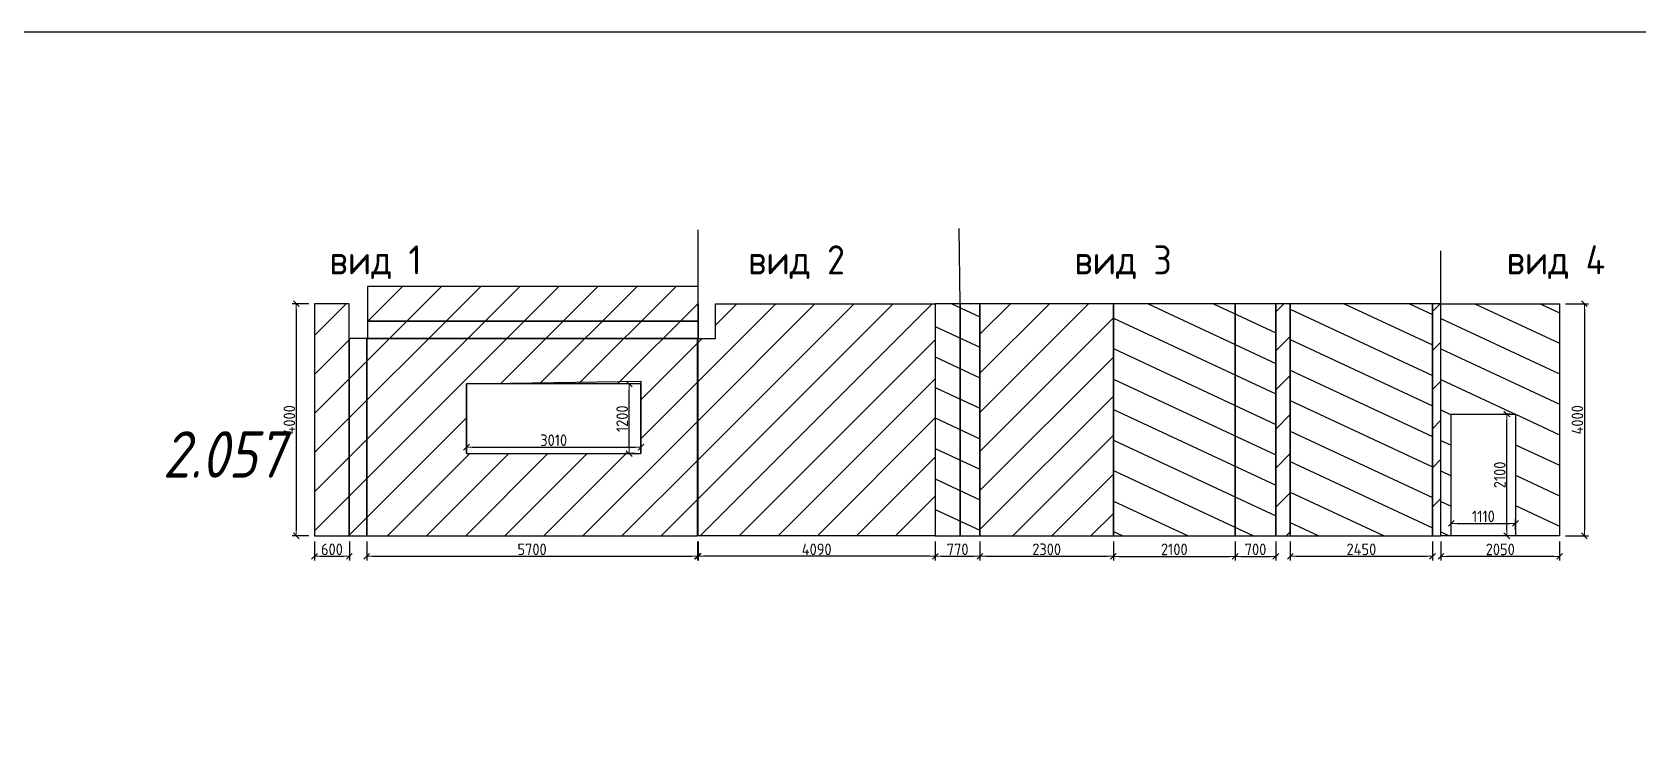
# Model space of a CAD drawing. Header units: millimetres. Extents: x -213536 to 1564669, y -45299 to 942238.
# Drawn here: x -87628 to -59949, y 160428 to 172746 of the extents above; entities that cross this region are included whole.
import ezdxf

# ---------------------------------------------------------------- set-up
doc = ezdxf.new("R2010")
doc.units = ezdxf.units.MM
doc.layers.add('1) мет уголки', color=6, linetype='Continuous')
doc.layers.add('1) серпянка', color=2, linetype='Continuous')
for name, color, linetype, lineweight in [('Марки помещений', 7, 'Continuous', 9), ('Основные линии', 7, 'Continuous', 30), ('Размеры', 7, 'Continuous', 15)]:
    doc.layers.add(name, color=color, linetype=linetype, lineweight=lineweight)
doc.styles.add('ISOCPEUR_I_2', font='isocpeui.ttf', dxfattribs={"width": 0.85, "height": 2.3})
doc.styles.add('СПДС', font='isocpeur.ttf', dxfattribs={"width": 0.9})
doc.dimstyles.new('Размера А3', dxfattribs={"dimtxt": 200, "dimasz": 100, "dimexe": 70, "dimexo": 100, "dimgap": 20, "dimtad": 1, "dimdec": 0, "dimrnd": 10, "dimzin": 0, "dimdsep": 46, "dimtxsty": 'СПДС', "dimblk": 'ARROWHEAD_6', "dimcen": 1, "dimclrd": 256, "dimclre": 256, "dimclrt": 256, "dimazin": 0, "dimtfac": 1, "dimtdec": 0, "dimtmove": 2, "dimatfit": 3, "dimfxl": 1, "dimtolj": 1, "dimtzin": 0, "dimarcsym": 0})

# ---------------------------------------------------------------- blocks, each defined once
blk = doc.blocks.new('ARROWHEAD_6')
at = {"color": 0, "linetype": 'Continuous'}
for p, q in [((0, 0), (-1, 0)), ((-0.5, -0.5), (0.5, 0.5))]:
    blk.add_line(p, q, dxfattribs=at)
blk = doc.blocks.new('*D872')
at = {"layer": 'Defpoints', "color": 0, "lineweight": 50, "transparency": 16777216}
for p in [(-82760, 168065), (-83074, 164065), (-82760, 164065)]:
    blk.add_point(p, dxfattribs=at)
at = {"layer": 'Размеры', "lineweight": -2, "transparency": 16777216}
for p, q in [((-82860, 168065), (-83144, 168065)), ((-83074, 167965), (-83074, 164165)), ((-82860, 164065), (-83144, 164065))]:
    blk.add_line(p, q, dxfattribs=at)
at = {"layer": 'Размеры', "lineweight": -2, "transparency": 16777216, "xscale": 100, "yscale": 100, "zscale": 100}
for p, rotation in [((-83074, 168065), 90), ((-83074, 164065), 270)]:
    blk.add_blockref('ARROWHEAD_6', p, dxfattribs=dict(at, rotation=rotation))
at = {"layer": 'Размеры', "lineweight": 25, "transparency": 16777216, "insert": (-83194, 166065), "char_height": 200, "attachment_point": 5, "rotation": 90, "style": 'СПДС'}
blk.add_mtext('\\A1;4000', dxfattribs=at)
blk = doc.blocks.new('*D873')
at = {"layer": 'Defpoints', "color": 0, "lineweight": 50, "transparency": 16777216}
for p in [(-82760, 164065), (-82160, 164065), (-82160, 163713)]:
    blk.add_point(p, dxfattribs=at)
at = {"layer": 'Размеры', "lineweight": -2, "transparency": 16777216}
for p, q in [((-82760, 163965), (-82760, 163643)), ((-82160, 163965), (-82160, 163643)), ((-82660, 163713), (-82260, 163713))]:
    blk.add_line(p, q, dxfattribs=at)
at = {"layer": 'Размеры', "lineweight": -2, "transparency": 16777216, "xscale": 100, "yscale": 100, "zscale": 100, "rotation": 180}
blk.add_blockref('ARROWHEAD_6', (-82760, 163713), dxfattribs=at)
at = {"layer": 'Размеры', "lineweight": -2, "transparency": 16777216, "xscale": 100, "yscale": 100, "zscale": 100}
blk.add_blockref('ARROWHEAD_6', (-82160, 163713), dxfattribs=at)
at = {"layer": 'Размеры', "lineweight": 25, "transparency": 16777216, "insert": (-82460, 163833), "char_height": 200, "attachment_point": 5, "style": 'СПДС'}
blk.add_mtext('\\A1;600', dxfattribs=at)
blk = doc.blocks.new('*D874')
at = {"layer": 'Defpoints', "color": 0, "lineweight": 50, "transparency": 16777216}
for p in [(-81860, 164065), (-76160, 164065), (-76160, 163713)]:
    blk.add_point(p, dxfattribs=at)
at = {"layer": 'Размеры', "lineweight": -2, "transparency": 16777216}
for p, q in [((-81860, 163965), (-81860, 163643)), ((-76160, 163965), (-76160, 163643)), ((-81760, 163713), (-76260, 163713))]:
    blk.add_line(p, q, dxfattribs=at)
at = {"layer": 'Размеры', "lineweight": -2, "transparency": 16777216, "xscale": 100, "yscale": 100, "zscale": 100, "rotation": 180}
blk.add_blockref('ARROWHEAD_6', (-81860, 163713), dxfattribs=at)
at = {"layer": 'Размеры', "lineweight": -2, "transparency": 16777216, "xscale": 100, "yscale": 100, "zscale": 100}
blk.add_blockref('ARROWHEAD_6', (-76160, 163713), dxfattribs=at)
at = {"layer": 'Размеры', "lineweight": 25, "transparency": 16777216, "insert": (-79010, 163833), "char_height": 200, "attachment_point": 5, "style": 'СПДС'}
blk.add_mtext('\\A1;5700', dxfattribs=at)
blk = doc.blocks.new('*D875')
at = {"layer": 'Defpoints', "color": 0, "lineweight": 50, "transparency": 16777216}
for p in [(-76148, 164065), (-72060, 164065), (-76148, 163713)]:
    blk.add_point(p, dxfattribs=at)
at = {"layer": 'Размеры', "lineweight": -2, "transparency": 16777216}
for p, q in [((-76148, 163965), (-76148, 163643)), ((-72060, 163965), (-72060, 163643)), ((-72160, 163713), (-76048, 163713))]:
    blk.add_line(p, q, dxfattribs=at)
at = {"layer": 'Размеры', "lineweight": -2, "transparency": 16777216, "xscale": 100, "yscale": 100, "zscale": 100, "rotation": 180}
blk.add_blockref('ARROWHEAD_6', (-76148, 163713), dxfattribs=at)
at = {"layer": 'Размеры', "lineweight": -2, "transparency": 16777216, "xscale": 100, "yscale": 100, "zscale": 100}
blk.add_blockref('ARROWHEAD_6', (-72060, 163713), dxfattribs=at)
at = {"layer": 'Размеры', "lineweight": 25, "transparency": 16777216, "insert": (-74104, 163833), "char_height": 200, "attachment_point": 5, "style": 'СПДС'}
blk.add_mtext('\\A1;4090', dxfattribs=at)
blk = doc.blocks.new('*D876')
at = {"layer": 'Defpoints', "color": 0, "lineweight": 50, "transparency": 16777216}
for p in [(-72060, 164065), (-71290, 164065), (-71290, 163713)]:
    blk.add_point(p, dxfattribs=at)
at = {"layer": 'Размеры', "lineweight": -2, "transparency": 16777216}
for p, q in [((-72060, 163965), (-72060, 163643)), ((-71290, 163965), (-71290, 163643)), ((-71960, 163713), (-71390, 163713))]:
    blk.add_line(p, q, dxfattribs=at)
at = {"layer": 'Размеры', "lineweight": -2, "transparency": 16777216, "xscale": 100, "yscale": 100, "zscale": 100, "rotation": 180}
blk.add_blockref('ARROWHEAD_6', (-72060, 163713), dxfattribs=at)
at = {"layer": 'Размеры', "lineweight": -2, "transparency": 16777216, "xscale": 100, "yscale": 100, "zscale": 100}
blk.add_blockref('ARROWHEAD_6', (-71290, 163713), dxfattribs=at)
at = {"layer": 'Размеры', "lineweight": 25, "transparency": 16777216, "insert": (-71675, 163833), "char_height": 200, "attachment_point": 5, "style": 'СПДС'}
blk.add_mtext('\\A1;770', dxfattribs=at)
blk = doc.blocks.new('*D877')
at = {"layer": 'Defpoints', "color": 0, "lineweight": 50, "transparency": 16777216}
for p in [(-71290, 164065), (-68990, 164065), (-68990, 163713)]:
    blk.add_point(p, dxfattribs=at)
at = {"layer": 'Размеры', "lineweight": -2, "transparency": 16777216}
for p, q in [((-71290, 163965), (-71290, 163643)), ((-68990, 163965), (-68990, 163643)), ((-71190, 163713), (-69090, 163713))]:
    blk.add_line(p, q, dxfattribs=at)
at = {"layer": 'Размеры', "lineweight": -2, "transparency": 16777216, "xscale": 100, "yscale": 100, "zscale": 100, "rotation": 180}
blk.add_blockref('ARROWHEAD_6', (-71290, 163713), dxfattribs=at)
at = {"layer": 'Размеры', "lineweight": -2, "transparency": 16777216, "xscale": 100, "yscale": 100, "zscale": 100}
blk.add_blockref('ARROWHEAD_6', (-68990, 163713), dxfattribs=at)
at = {"layer": 'Размеры', "lineweight": 25, "transparency": 16777216, "insert": (-70140, 163833), "char_height": 200, "attachment_point": 5, "style": 'СПДС'}
blk.add_mtext('\\A1;2300', dxfattribs=at)
blk = doc.blocks.new('*D878')
at = {"layer": 'Defpoints', "color": 0, "lineweight": 50, "transparency": 16777216}
for p in [(-68990, 164065), (-66890, 164065), (-66890, 163712)]:
    blk.add_point(p, dxfattribs=at)
at = {"layer": 'Размеры', "lineweight": -2, "transparency": 16777216}
for p, q in [((-68990, 163965), (-68990, 163642)), ((-66890, 163965), (-66890, 163642)), ((-68890, 163712), (-66990, 163712))]:
    blk.add_line(p, q, dxfattribs=at)
at = {"layer": 'Размеры', "lineweight": -2, "transparency": 16777216, "xscale": 100, "yscale": 100, "zscale": 100, "rotation": 180}
blk.add_blockref('ARROWHEAD_6', (-68990, 163712), dxfattribs=at)
at = {"layer": 'Размеры', "lineweight": -2, "transparency": 16777216, "xscale": 100, "yscale": 100, "zscale": 100}
blk.add_blockref('ARROWHEAD_6', (-66890, 163712), dxfattribs=at)
at = {"layer": 'Размеры', "lineweight": 25, "transparency": 16777216, "insert": (-67940, 163832), "char_height": 200, "attachment_point": 5, "style": 'СПДС'}
blk.add_mtext('\\A1;2100', dxfattribs=at)
blk = doc.blocks.new('*D879')
at = {"layer": 'Defpoints', "color": 0, "lineweight": 50, "transparency": 16777216}
for p in [(-66890, 164065), (-66190, 164065), (-66190, 163712)]:
    blk.add_point(p, dxfattribs=at)
at = {"layer": 'Размеры', "lineweight": -2, "transparency": 16777216}
for p, q in [((-66890, 163965), (-66890, 163642)), ((-66190, 163965), (-66190, 163642)), ((-66790, 163712), (-66290, 163712))]:
    blk.add_line(p, q, dxfattribs=at)
at = {"layer": 'Размеры', "lineweight": -2, "transparency": 16777216, "xscale": 100, "yscale": 100, "zscale": 100, "rotation": 180}
blk.add_blockref('ARROWHEAD_6', (-66890, 163712), dxfattribs=at)
at = {"layer": 'Размеры', "lineweight": -2, "transparency": 16777216, "xscale": 100, "yscale": 100, "zscale": 100}
blk.add_blockref('ARROWHEAD_6', (-66190, 163712), dxfattribs=at)
at = {"layer": 'Размеры', "lineweight": 25, "transparency": 16777216, "insert": (-66540, 163832), "char_height": 200, "attachment_point": 5, "style": 'СПДС'}
blk.add_mtext('\\A1;700', dxfattribs=at)
blk = doc.blocks.new('*D880')
at = {"layer": 'Defpoints', "color": 0, "lineweight": 50, "transparency": 16777216}
for p in [(-65940, 164065), (-63490, 164065), (-63490, 163713)]:
    blk.add_point(p, dxfattribs=at)
at = {"layer": 'Размеры', "lineweight": -2, "transparency": 16777216}
for p, q in [((-65940, 163965), (-65940, 163643)), ((-63490, 163965), (-63490, 163643)), ((-65840, 163713), (-63590, 163713))]:
    blk.add_line(p, q, dxfattribs=at)
at = {"layer": 'Размеры', "lineweight": -2, "transparency": 16777216, "xscale": 100, "yscale": 100, "zscale": 100, "rotation": 180}
blk.add_blockref('ARROWHEAD_6', (-65940, 163713), dxfattribs=at)
at = {"layer": 'Размеры', "lineweight": -2, "transparency": 16777216, "xscale": 100, "yscale": 100, "zscale": 100}
blk.add_blockref('ARROWHEAD_6', (-63490, 163713), dxfattribs=at)
at = {"layer": 'Размеры', "lineweight": 25, "transparency": 16777216, "insert": (-64715, 163833), "char_height": 200, "attachment_point": 5, "style": 'СПДС'}
blk.add_mtext('\\A1;2450', dxfattribs=at)
blk = doc.blocks.new('*D881')
at = {"layer": 'Defpoints', "color": 0, "lineweight": 50, "transparency": 16777216}
for p in [(-63344, 164065), (-61298, 164065), (-63344, 163712)]:
    blk.add_point(p, dxfattribs=at)
at = {"layer": 'Размеры', "lineweight": -2, "transparency": 16777216}
for p, q in [((-63344, 163965), (-63344, 163642)), ((-61298, 163965), (-61298, 163642)), ((-61398, 163712), (-63244, 163712))]:
    blk.add_line(p, q, dxfattribs=at)
at = {"layer": 'Размеры', "lineweight": -2, "transparency": 16777216, "xscale": 100, "yscale": 100, "zscale": 100, "rotation": 180}
blk.add_blockref('ARROWHEAD_6', (-63344, 163712), dxfattribs=at)
at = {"layer": 'Размеры', "lineweight": -2, "transparency": 16777216, "xscale": 100, "yscale": 100, "zscale": 100}
blk.add_blockref('ARROWHEAD_6', (-61298, 163712), dxfattribs=at)
at = {"layer": 'Размеры', "lineweight": 25, "transparency": 16777216, "insert": (-62321, 163832), "char_height": 200, "attachment_point": 5, "style": 'СПДС'}
blk.add_mtext('\\A1;2050', dxfattribs=at)
blk = doc.blocks.new('*D882')
at = {"layer": 'Defpoints', "color": 0, "lineweight": 50, "transparency": 16777216}
for p in [(-62058, 164280), (-63166, 164065), (-62058, 164065)]:
    blk.add_point(p, dxfattribs=at)
at = {"layer": 'Размеры', "lineweight": -2, "transparency": 16777216}
for p, q in [((-63166, 164165), (-63166, 164350)), ((-63066, 164280), (-62158, 164280)), ((-62058, 164165), (-62058, 164350))]:
    blk.add_line(p, q, dxfattribs=at)
at = {"layer": 'Размеры', "lineweight": -2, "transparency": 16777216, "xscale": 100, "yscale": 100, "zscale": 100, "rotation": 180}
blk.add_blockref('ARROWHEAD_6', (-63166, 164280), dxfattribs=at)
at = {"layer": 'Размеры', "lineweight": -2, "transparency": 16777216, "xscale": 100, "yscale": 100, "zscale": 100}
blk.add_blockref('ARROWHEAD_6', (-62058, 164280), dxfattribs=at)
at = {"layer": 'Размеры', "lineweight": 25, "transparency": 16777216, "insert": (-62612, 164400), "char_height": 200, "attachment_point": 5, "style": 'СПДС'}
blk.add_mtext('\\A1;1110', dxfattribs=at)
blk = doc.blocks.new('*D883')
at = {"layer": 'Defpoints', "color": 0, "lineweight": 50, "transparency": 16777216}
for p in [(-62209, 166165), (-62058, 166165), (-62058, 164065)]:
    blk.add_point(p, dxfattribs=at)
at = {"layer": 'Размеры', "lineweight": -2, "transparency": 16777216}
for p, q in [((-62158, 166165), (-62279, 166165)), ((-62209, 164165), (-62209, 166065)), ((-62158, 164065), (-62279, 164065))]:
    blk.add_line(p, q, dxfattribs=at)
at = {"layer": 'Размеры', "lineweight": -2, "transparency": 16777216, "xscale": 100, "yscale": 100, "zscale": 100}
for p, rotation in [((-62209, 166165), 90), ((-62209, 164065), 270)]:
    blk.add_blockref('ARROWHEAD_6', p, dxfattribs=dict(at, rotation=rotation))
at = {"layer": 'Размеры', "lineweight": 25, "transparency": 16777216, "insert": (-62329, 165115), "char_height": 200, "attachment_point": 5, "rotation": 90, "style": 'СПДС'}
blk.add_mtext('\\A1;2100', dxfattribs=at)
blk = doc.blocks.new('*D884')
at = {"layer": 'Defpoints', "color": 0, "lineweight": 50, "transparency": 16777216}
for p in [(-61298, 168065), (-61298, 164065), (-60872, 164065)]:
    blk.add_point(p, dxfattribs=at)
at = {"layer": 'Размеры', "lineweight": -2, "transparency": 16777216}
for p, q in [((-61198, 168065), (-60802, 168065)), ((-60872, 167965), (-60872, 164165)), ((-61198, 164065), (-60802, 164065))]:
    blk.add_line(p, q, dxfattribs=at)
at = {"layer": 'Размеры', "lineweight": -2, "transparency": 16777216, "xscale": 100, "yscale": 100, "zscale": 100}
for p, rotation in [((-60872, 168065), 90), ((-60872, 164065), 270)]:
    blk.add_blockref('ARROWHEAD_6', p, dxfattribs=dict(at, rotation=rotation))
at = {"layer": 'Размеры', "lineweight": 25, "transparency": 16777216, "insert": (-60992, 166065), "char_height": 200, "attachment_point": 5, "rotation": 90, "style": 'СПДС'}
blk.add_mtext('\\A1;4000', dxfattribs=at)
blk = doc.blocks.new('*D900')
at = {"layer": 'Defpoints', "color": 0, "lineweight": 50, "transparency": 16777216}
for p in [(-77134, 165593), (-80140, 165483), (-77134, 165483)]:
    blk.add_point(p, dxfattribs=at)
at = {"layer": 'Размеры', "lineweight": -2, "transparency": 16777216}
for p, q in [((-80140, 165583), (-80140, 165663)), ((-80040, 165593), (-77234, 165593)), ((-77134, 165583), (-77134, 165663))]:
    blk.add_line(p, q, dxfattribs=at)
at = {"layer": 'Размеры', "lineweight": -2, "transparency": 16777216, "xscale": 100, "yscale": 100, "zscale": 100, "rotation": 180}
blk.add_blockref('ARROWHEAD_6', (-80140, 165593), dxfattribs=at)
at = {"layer": 'Размеры', "lineweight": -2, "transparency": 16777216, "xscale": 100, "yscale": 100, "zscale": 100}
blk.add_blockref('ARROWHEAD_6', (-77134, 165593), dxfattribs=at)
at = {"layer": 'Размеры', "lineweight": 25, "transparency": 16777216, "insert": (-78637, 165713), "char_height": 200, "attachment_point": 5, "style": 'СПДС'}
blk.add_mtext('\\A1;3010', dxfattribs=at)
blk = doc.blocks.new('*D901')
at = {"layer": 'Defpoints', "color": 0, "lineweight": 50, "transparency": 16777216}
for p in [(-77337, 166683), (-77134, 166683), (-77134, 165483)]:
    blk.add_point(p, dxfattribs=at)
at = {"layer": 'Размеры', "lineweight": -2, "transparency": 16777216}
for p, q in [((-77234, 166683), (-77407, 166683)), ((-77337, 165583), (-77337, 166583)), ((-77234, 165483), (-77407, 165483))]:
    blk.add_line(p, q, dxfattribs=at)
at = {"layer": 'Размеры', "lineweight": -2, "transparency": 16777216, "xscale": 100, "yscale": 100, "zscale": 100}
for p, rotation in [((-77337, 166683), 90), ((-77337, 165483), 270)]:
    blk.add_blockref('ARROWHEAD_6', p, dxfattribs=dict(at, rotation=rotation))
at = {"layer": 'Размеры', "lineweight": 25, "transparency": 16777216, "insert": (-77457, 166083), "char_height": 200, "attachment_point": 5, "rotation": 90, "style": 'СПДС'}
blk.add_mtext('\\A1;1200', dxfattribs=at)

msp = doc.modelspace()

# ---------------------------------------------------------------- hatches: boundary and pattern name
at = {"lineweight": 30}
h = msp.add_hatch(dxfattribs=at)
h.set_pattern_fill('ANSI31', color=2, scale=150)
h.set_pattern_definition([(45, (-169673.83, 28745.9), (-336.7596, 336.7596), [])])
h.paths.add_polyline_path([(-82160.3, 167464.7), (-82160.3, 168064.7), (-82760.3, 168064.7), (-82760.3, 164064.7), (-82160.3, 164064.7)])
h.paths.add_polyline_path([(-81860.3, 167464.7), (-82160.3, 167464.7), (-82160.3, 164064.7), (-81860.3, 164064.7)])
h.paths.add_polyline_path([(-76160.3, 167464.7), (-81860.3, 167464.7), (-81860.3, 164064.7), (-76160.3, 164064.7)])
h.paths.add_polyline_path([(-80140.1, 166683.4), (-77134.1, 166683.4), (-77134.1, 165483.4), (-80140.1, 165483.4)], flags=16)
h.paths.add_polyline_path([(-76148.3, 167764.7), (-81848.3, 167764.7), (-81848.3, 167464.7), (-76148.3, 167464.7)])
h.paths.add_polyline_path([(-76148.3, 168364.7), (-81848.3, 168364.7), (-81848.3, 167764.7), (-76148.3, 167764.7)])
h.paths.add_polyline_path([(-72060.3, 168064.7), (-75848.3, 168064.7), (-75848.3, 167464.7), (-76148.3, 167464.7), (-76148.3, 164064.7), (-72060.3, 164064.7)])
h.paths.add_polyline_path([(-68990.3, 168064.7), (-71290.3, 168064.7), (-71290.3, 164064.7), (-68990.3, 164064.7)])
h.paths.add_polyline_path([(-65940.3, 168064.7), (-66190.3, 168064.7), (-66190.3, 164064.7), (-65940.3, 164064.7)])
h.paths.add_polyline_path([(-63344.2, 168064.7), (-63490.3, 168064.7), (-63490.3, 164064.7), (-63344.2, 164064.7)])
h = msp.add_hatch(dxfattribs=at)
h.set_pattern_fill('ANSI31', color=4, scale=150, angle=110)
h.set_pattern_definition([(155, (-169673.83, 28745.9), (-201.272, -431.6291), [])])
h.paths.add_polyline_path([(-71630.3, 168064.7), (-72060.3, 168064.7), (-72060.3, 164064.7), (-71630.3, 164064.7)])
h.paths.add_polyline_path([(-71290.3, 168064.7), (-71630.3, 168064.7), (-71630.3, 164064.7), (-71290.3, 164064.7)])
h.paths.add_polyline_path([(-66890.3, 168064.7), (-68990.3, 168064.7), (-68990.3, 164064.7), (-66890.3, 164064.7)])
h.paths.add_polyline_path([(-66190.3, 168064.7), (-66890.3, 168064.7), (-66890.3, 164064.7), (-66190.3, 164064.7)])
h.paths.add_polyline_path([(-63490.3, 168064.7), (-65940.3, 168064.7), (-65940.3, 164064.7), (-63490.3, 164064.7)])
h.paths.add_polyline_path([(-61297.7, 168064.7), (-63344.2, 168064.7), (-63344.2, 164064.7), (-63165.5, 164064.7), (-63165.5, 166164.7), (-62057.9, 166164.7), (-62057.9, 164064.7), (-61297.7, 164064.7)])

# ---------------------------------------------------------------- linework, layer by layer
at = {"color": 2, "lineweight": 30}
for points in [[(-94560.2, 70500.8), (29417.9, 70500.8), (29417.9, 172746.2), (-94560.2, 172746.2)], [(-81848.3, 167764.7), (-76148.3, 167764.7), (-76148.3, 168364.7), (-81848.3, 168364.7)], [(-82760.3, 164064.7), (-82160.3, 164064.7), (-82160.3, 168064.7), (-82760.3, 168064.7)], [(-71290.3, 164064.7), (-68990.3, 164064.7), (-68990.3, 168064.7), (-71290.3, 168064.7)], [(-66190.3, 164064.7), (-65940.3, 164064.7), (-65940.3, 168064.7), (-66190.3, 168064.7)], [(-63490.3, 164064.7), (-63344.2, 164064.7), (-63344.2, 168064.7), (-63490.3, 168064.7)], [(-81848.3, 167464.7), (-76148.3, 167464.7), (-76148.3, 167764.7), (-81848.3, 167764.7)], [(-82160.3, 164064.7), (-81860.3, 164064.7), (-81860.3, 167464.7), (-82160.3, 167464.7)], [(-81860.3, 164064.7), (-76160.3, 164064.7), (-76160.3, 167464.7), (-81860.3, 167464.7)], [(-80140.1, 165483.4), (-77134.1, 165483.4), (-77134.1, 166683.4), (-80140.1, 166683.4)]]:
    msp.add_lwpolyline(points, close=True, dxfattribs=at)
at = {"color": 4, "lineweight": 30}
for points in [[(-76148.3, 168364.7), (-76148.3, 169337.7)], [(-71630.3, 168064.7), (-71647.1, 169360.8)], [(-63344.2, 168064.7), (-63344.2, 168978.5)]]:
    msp.add_lwpolyline(points, dxfattribs=at)
at = {"color": 2, "lineweight": 30}
for points in [[(-75848.3, 168064.7), (-72060.3, 168064.7), (-72060.3, 164064.7), (-76148.3, 164064.7), (-76148.3, 168064.7)], [(-76148.3, 168064.7), (-76148.3, 167464.7), (-75848.3, 167464.7), (-75848.3, 168064.7)]]:
    msp.add_lwpolyline(points, dxfattribs=at)
at = {"color": 4, "lineweight": 30}
for points in [[(-72060.3, 164064.7), (-71630.3, 164064.7), (-71630.3, 168064.7), (-72060.3, 168064.7)], [(-71630.3, 164064.7), (-71290.3, 164064.7), (-71290.3, 168064.7), (-71630.3, 168064.7)], [(-68990.3, 164064.7), (-66890.3, 164064.7), (-66890.3, 168064.7), (-68990.3, 168064.7)], [(-66890.3, 164064.7), (-66190.3, 164064.7), (-66190.3, 168064.7), (-66890.3, 168064.7)], [(-65940.3, 164064.7), (-63490.3, 164064.7), (-63490.3, 168064.7), (-65940.3, 168064.7)], [(-61297.7, 168064.7), (-61297.7, 164064.7), (-63344.2, 164064.7), (-63344.2, 168064.7)], [(-63165.5, 164064.7), (-63165.5, 166164.7), (-62057.9, 166164.7), (-62057.9, 164064.7)]]:
    msp.add_lwpolyline(points, close=True, dxfattribs=at)
at = {"layer": '1) мет уголки', "lineweight": 30}
for points in [[(-71630.3, 168064.7), (-71630.3, 164064.7)], [(-66890.3, 168064.7), (-66890.3, 164064.7)], [(-81848.3, 167764.7), (-76148.3, 167764.7)], [(-82160.3, 167464.7), (-82160.3, 164064.7)]]:
    msp.add_lwpolyline(points, dxfattribs=at)
at = {"layer": '1) серпянка', "lineweight": 30}
for points in [[(-80140.1, 165483.4), (-80140.1, 166683.4), (-77134.1, 166733.4), (-77134.1, 165483.4)], [(-63165.5, 164064.7), (-63165.5, 166164.7), (-62057.9, 166164.7), (-62057.9, 164064.7)]]:
    msp.add_lwpolyline(points, dxfattribs=at)

# ---------------------------------------------------------------- texts
at = {"layer": 'Марки помещений', "insert": (-85376.3, 165868.4), "char_height": 800, "width": 3211.772, "attachment_point": 1, "style": 'ISOCPEUR_I_2'}
msp.add_mtext('2.057', dxfattribs=at)
at = {"layer": 'Основные линии', "char_height": 500, "attachment_point": 1, "style": 'СПДС'}
for s, insert in [('вид 1', (-82503, 169071.3)), ('вид 2', (-75288, 169071.3)), ('вид 3', (-69663, 169071.3)), ('вид 4', (-62213, 169071.3))]:
    msp.add_mtext_dynamic_manual_height_columns(s, width=3371.815, gutter_width=1678.4, heights=[0], dxfattribs=dict(at, insert=insert))

# ---------------------------------------------------------------- dimensions: what is measured, and where the dimension line sits
at = {"layer": 'Размеры', "lineweight": 25}
for base, p1, p2, picture, middle in [((-83073.7, 164064.7), (-82760.3, 168064.7), (-82760.3, 164064.7), '*D872', (-83193.7, 166064.7)), ((-60871.7, 164064.7), (-61297.7, 168064.7), (-61297.7, 164064.7), '*D884', (-60991.7, 166064.7)), ((-77336.6, 166683.4), (-77134.1, 165483.4), (-77134.1, 166683.4), '*D901', (-77456.6, 166083.4)), ((-62209.2, 166164.7), (-62057.9, 164064.7), (-62057.9, 166164.7), '*D883', (-62329.2, 165114.7))]:
    dim = msp.add_linear_dim(base=base, p1=p1, p2=p2, angle=90, dimstyle='Размера А3', dxfattribs=at)
    dim.commit()
    dim.dimension.update_dxf_attribs({"geometry": picture, "text_midpoint": middle})
for base, p1, p2, picture, middle in [((-77134.1, 165593.1), (-80140.1, 165483.4), (-77134.1, 165483.4), '*D900', (-78637.1, 165713.1)), ((-62057.9, 164280.2), (-63165.5, 164064.7), (-62057.9, 164064.7), '*D882', (-62611.7, 164400.2)), ((-82160.3, 163713.1), (-82760.3, 164064.7), (-82160.3, 164064.7), '*D873', (-82460.3, 163833.1)), ((-76160.3, 163713.1), (-81860.3, 164064.7), (-76160.3, 164064.7), '*D874', (-79010.3, 163833.1)), ((-76148.3, 163712.7), (-72060.3, 164064.7), (-76148.3, 164064.7), '*D875', (-74104.3, 163832.7)), ((-71290.3, 163713.1), (-72060.3, 164064.7), (-71290.3, 164064.7), '*D876', (-71675.3, 163833.1)), ((-68990.3, 163712.7), (-71290.3, 164064.7), (-68990.3, 164064.7), '*D877', (-70140.3, 163832.7)), ((-66890.3, 163712.3), (-68990.3, 164064.7), (-66890.3, 164064.7), '*D878', (-67940.3, 163832.3)), ((-66190.3, 163712.3), (-66890.3, 164064.7), (-66190.3, 164064.7), '*D879', (-66540.3, 163832.3)), ((-63490.3, 163712.7), (-65940.3, 164064.7), (-63490.3, 164064.7), '*D880', (-64715.3, 163832.7)), ((-63344.161, 163712.3483), (-61297.6544, 164064.6522), (-63344.161, 164064.6522), '*D881', (-62320.9077, 163832.3483))]:
    dim = msp.add_linear_dim(base=base, p1=p1, p2=p2, dimstyle='Размера А3', dxfattribs=at)
    dim.commit()
    dim.dimension.update_dxf_attribs({"geometry": picture, "text_midpoint": middle})

doc.saveas('drawing.dxf')
